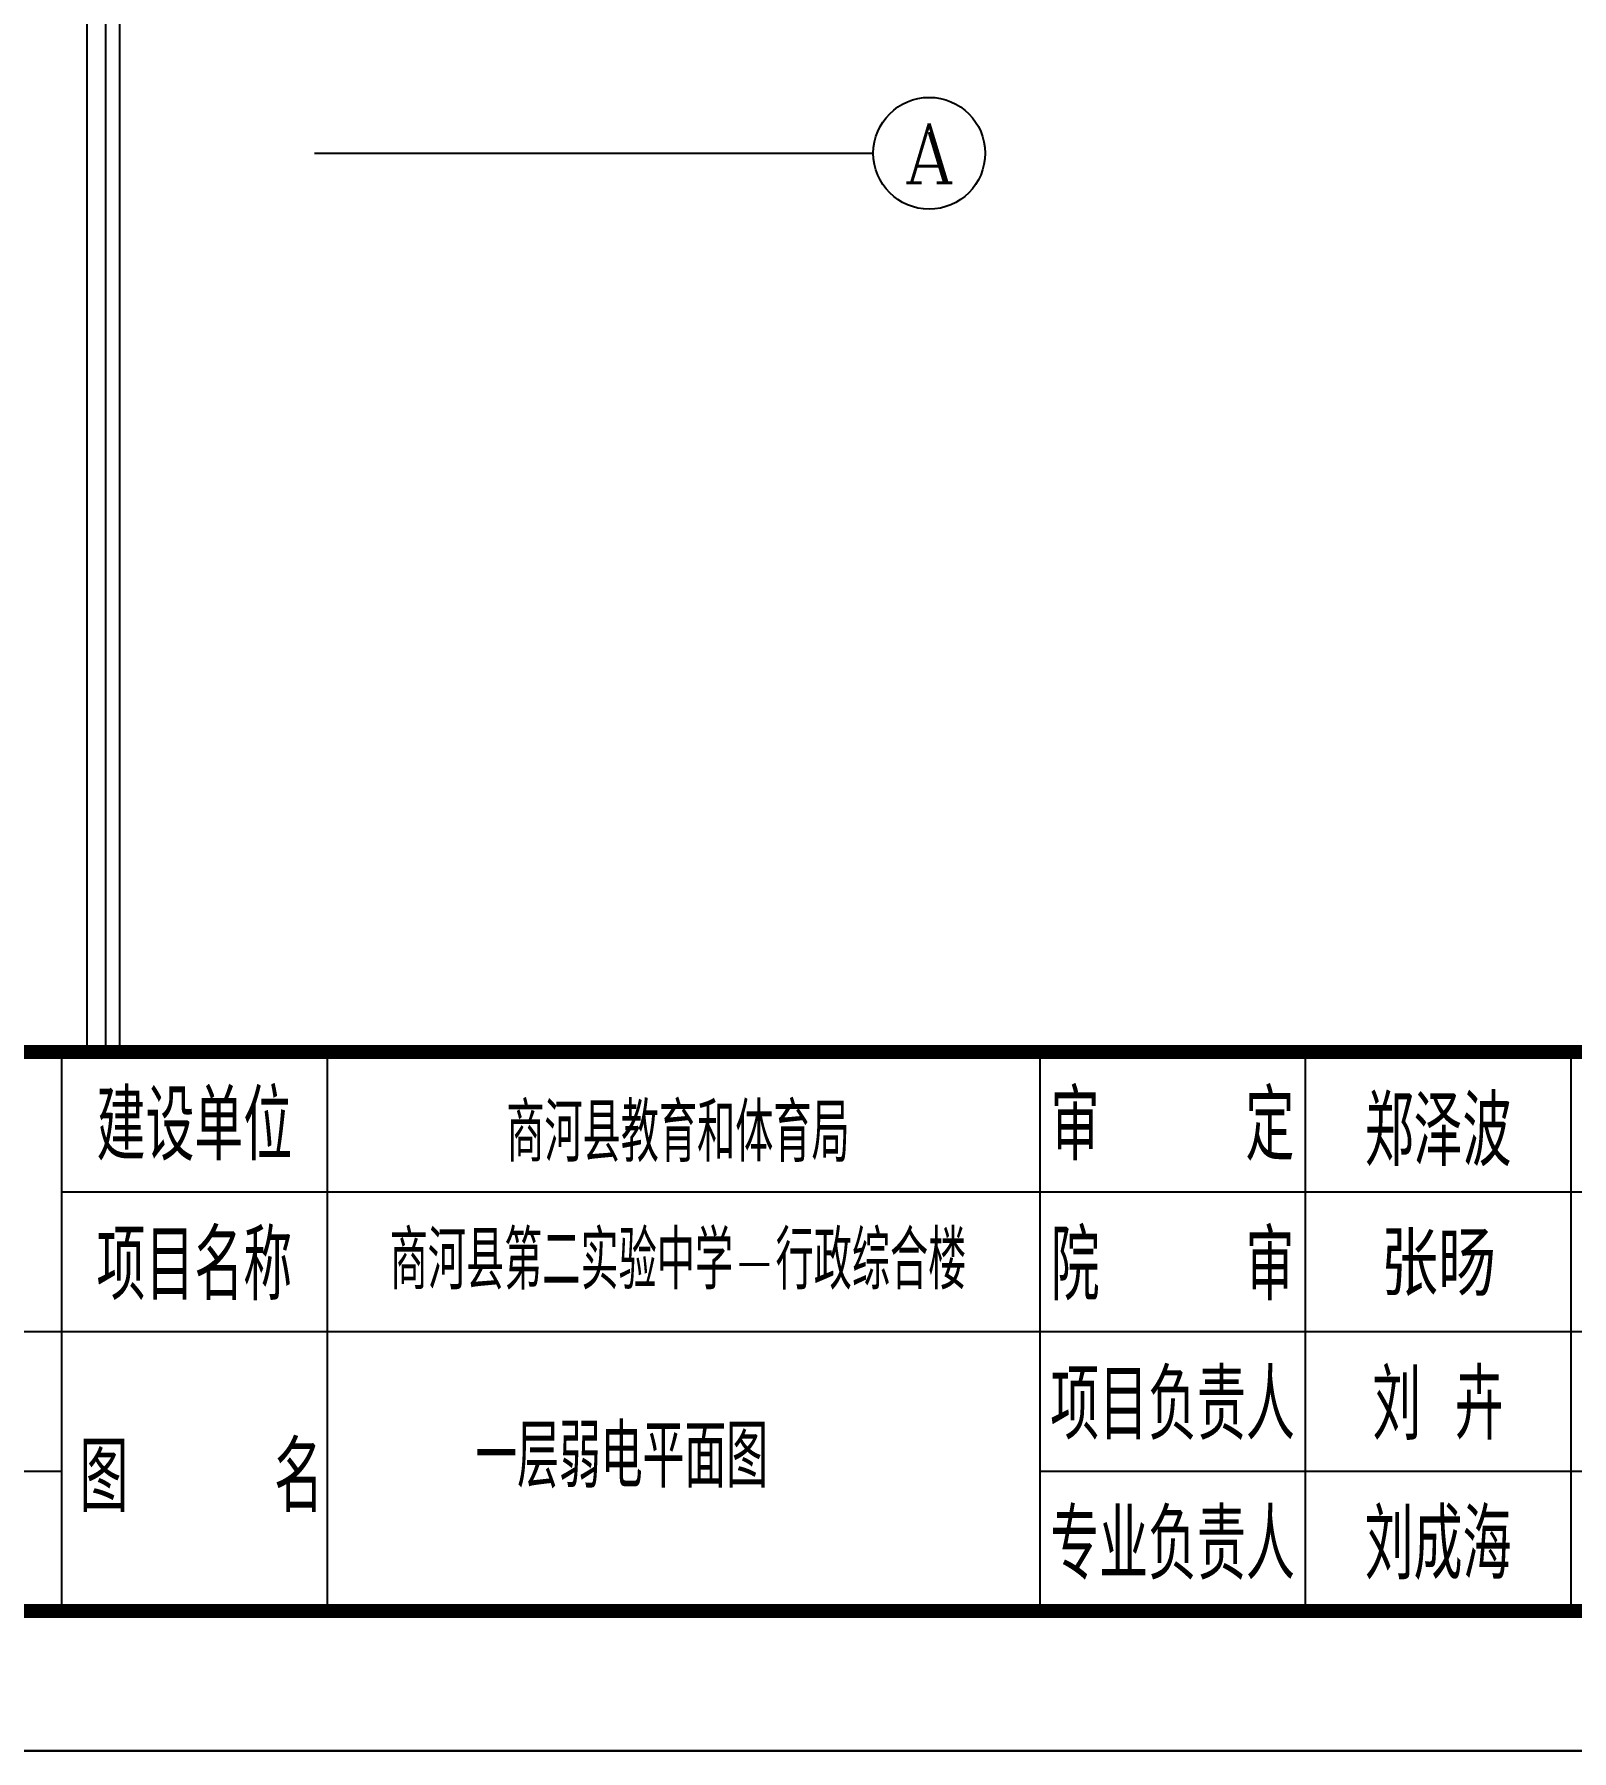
# Model space of a CAD drawing. Extents: x -55438775289 to -98440, y -7665632576 to 9496667396.
# Drawn here: x -143533 to -127031, y 178035 to 196458 of the extents above; entities that cross this region are included whole.
import ezdxf
from ezdxf.enums import TextEntityAlignment as Align

# ---------------------------------------------------------------- set-up
doc = ezdxf.new("R2010")
doc.units = 0
doc.header["$LTSCALE"] = 1000
doc.layers.get('0').update_dxf_attribs({"linetype": 'CONTINUOUS'})
for name, color, linetype in [('0AR', 8, 'CONTINUOUS'), ('FRAME', 7, 'CONTINUOUS'), ('图名', 7, 'CONTINUOUS'), ('行政综合楼底图$0$AXIS', 8, 'CONTINUOUS'), ('行政综合楼底图$0$AXIS_TEXT', 8, 'CONTINUOUS'), ('行政综合楼底图$0$L-立缘石', 8, 'CONTINUOUS'), ('行政综合楼底图$0$L-道路', 8, 'CONTINUOUS'), ('行政综合楼底图$0$L-铺装分隔线', 8, 'CONTINUOUS')]:
    doc.layers.add(name, color=color, linetype=linetype)
doc.layers.add('行政综合楼底图$0$_0', color=8, linetype='CONTINUOUS', lineweight=0)
doc.styles.add('DQ', font='chmltxt.shx', dxfattribs={"width": 0.7, "bigfont": 'chmlhz.shx'})
doc.styles.add('FRAME-3', font='romans.shx', dxfattribs={"width": 0.7, "bigfont": 'hztxt.shx'})
doc.styles.add('行政综合楼底图$0$_TCH_AXIS', font='COMPLEX', dxfattribs={"bigfont": 'GBCBIG'})
doc.styles.add('行政综合楼底图$0$COMPLEX', font='COMPLEX')
doc.styles.add('黑体', font='simhei.ttf', dxfattribs={"height": 10})

# ---------------------------------------------------------------- blocks, each defined once
blk = doc.blocks.new('行政综合楼底图$0$cdjg')
at = {"layer": '行政综合楼底图$0$L-立缘石', "color": 251}
blk.add_line((39516043.879, 4131150.362), (39516044.48, 4131137.136), dxfattribs=at)
at = {"layer": '行政综合楼底图$0$L-道路', "color": 251, "linetype": 'Continuous'}
blk.add_line((39516043.72, 4131150.555), (39516044.33, 4131137.129), dxfattribs=at)
at = {"layer": '行政综合楼底图$0$L-铺装分隔线', "color": 251, "linetype": 'Continuous'}
blk.add_lwpolyline([(39516038.229, 4131136.852), (39516037.723, 4131147.99), (39516028.333, 4131147.564), (39516028.202, 4131150.456), (39516029.7, 4131150.524), (39516029.532, 4131154.233), (39516043.218, 4131154.855), (39516043.207, 4131155.092), (39516057.592, 4131155.745), (39516057.79, 4131151.395), (39516043.511, 4131150.746), (39516044.13, 4131137.12)], dxfattribs=at)
blk = doc.blocks.new('行政综合楼底图$0$_AXISO')
blk.add_circle((0, 0), 0.5)
at = {"layer": '行政综合楼底图$0$AXIS_TEXT', "style": '行政综合楼底图$0$COMPLEX', "width": 1.041667}
blk.add_attdef('A', text='', height=0.56, dxfattribs=at).set_placement((-0.25, -0.28), (0.25, -0.28), align=Align.FIT)
blk = doc.blocks.new('行政综合楼底图')
at = {"layer": '行政综合楼底图$0$AXIS'}
blk.add_line((-805930, -20965), (-799930, -20965), dxfattribs=at)
at = {"layer": '行政综合楼底图$0$_0', "linetype": 'Continuous', "xscale": 999.9999999999999, "yscale": 999.9999999999999, "zscale": 999.9999999999999, "rotation": 357.3992613976861}
blk.add_blockref('行政综合楼底图$0$cdjg', (-39663604306, -2333837878), dxfattribs=at)
at = {"layer": '行政综合楼底图$0$AXIS'}
ref = blk.add_blockref('行政综合楼底图$0$_AXISO', (-799330, -20965), dxfattribs=dict(at, xscale=1200, yscale=1200, zscale=1200))
ref.add_attrib('A', 'A', dxfattribs={"layer": '行政综合楼底图$0$AXIS_TEXT', "height": 638, "style": '行政综合楼底图$0$_TCH_AXIS'}).set_placement((-799603, -21284), (-799057, -21284), align=Align.FIT)
blk = doc.blocks.new('a1')
at = {"layer": 'FRAME'}
for p, q in [((87520, 131240), (115320, 131240)), ((93120, 131240), (93120, 127240)), ((95020, 131240), (95020, 127240)), ((100120, 131240), (100120, 127240)), ((102020, 131240), (102020, 127240)), ((103920, 131240), (103920, 127240)), ((93120, 130240), (115320, 130240)), ((87520, 129240), (115320, 129240)), ((87520, 128240), (93120, 128240)), ((100120, 128240), (115320, 128240)), ((87520, 127240), (115320, 127240))]:
    blk.add_line(p, q, dxfattribs=at)
blk.add_lwpolyline([(32220, 126240), (116320, 126240), (116320, 185640), (32220, 185640)], close=True, dxfattribs=at)
at = {"layer": 'FRAME', "const_width": 100}
blk.add_lwpolyline([(34720, 127240), (115320, 127240), (115320, 184640), (34720, 184640)], close=True, dxfattribs=at)
blk.add_lwpolyline([(87520, 127240), (87520, 131240), (115320, 131240)], dxfattribs=at)
at = {"layer": 'FRAME'}
for s, height, style, width, p in [('建设单位', 500, 'FRAME-3', 0.7, (94070, 130740)), ('审    定', 500, 'FRAME-3', 0.7, (101070, 130740)), ('郑泽波', 500, 'FRAME-3', 0.7, (102970, 130699)), ('商河县教育和体育局', 420, 'FRAME-3', 0.65, (97531, 130686)), ('项目名称', 500, 'FRAME-3', 0.7, (94070, 129740)), ('商河县第二实验中学-行政综合楼', 420, 'FRAME-3', 0.65, (97531, 129773)), ('院    审', 500, 'FRAME-3', 0.7, (101070, 129740)), ('张旸', 400, '黑体', 0.75, (102970, 129740)), ('项目负责人', 500, 'FRAME-3', 0.7, (101070, 128740)), ('刘 卉', 500, 'FRAME-3', 0.7, (102970, 128740)), ('图    名', 500, 'FRAME-3', 0.7, (94119, 128225)), ('专业负责人', 500, 'FRAME-3', 0.7, (101070, 127740)), ('刘成海', 500, 'FRAME-3', 0.7, (102970, 127740))]:
    blk.add_text(s, height=height, dxfattribs=dict(at, style=style, width=width)).set_placement(p, align=Align.MIDDLE)
blk = doc.blocks.new('打印框')
at = {"layer": 'FRAME'}
blk.add_lwpolyline([(-894711, 340006), (-810611, 340006), (-810611, 280606), (-894711, 280606)], close=True, dxfattribs=at)

msp = doc.modelspace()

# ---------------------------------------------------------------- block references
at = {"layer": '0AR'}
msp.add_blockref('行政综合楼底图', (665403, 216146), dxfattribs=at)

# ---------------------------------------------------------------- next in the draw order: block references
at = {"layer": 'FRAME', "xscale": 1.5, "yscale": 1.5, "zscale": 1.5}
for name, p in [('a1', (-282920, -11325)), ('打印框', (1107477, -242874))]:
    msp.add_blockref(name, p, dxfattribs=at)

# ---------------------------------------------------------------- next in the draw order: texts
at = {"layer": '图名', "style": 'DQ', "width": 0.7}
msp.add_text('一层弱电平面图', height=675, dxfattribs=at).set_placement((-138799, 181196), align=Align.MIDDLE_LEFT)

doc.saveas('drawing.dxf')
